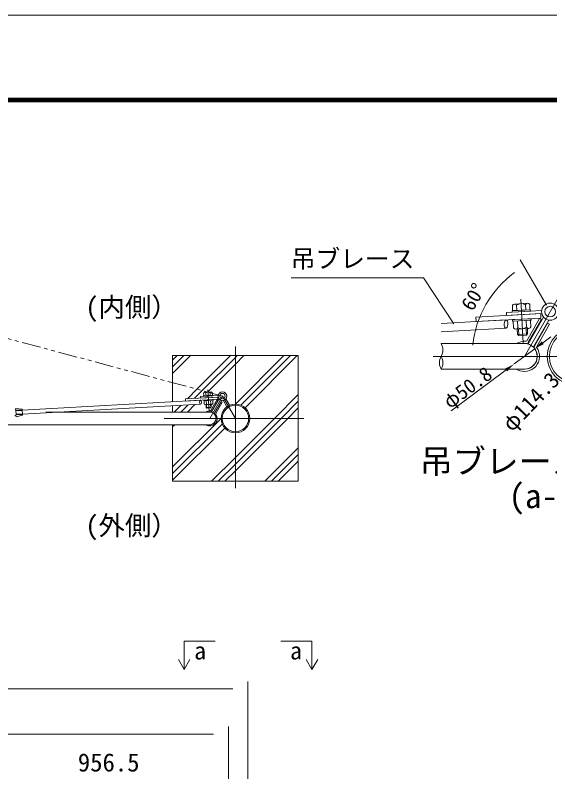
# Model space of a CAD drawing. Units: millimetres, scale not verified. Extents: x -6300 to 6300, y -4455 to 4455.
# Drawn here: x -248 to 1879, y 1447 to 4455 of the extents above; entities that cross this region are included whole.
import ezdxf
from ezdxf.enums import TextEntityAlignment as Align

# ---------------------------------------------------------------- set-up
doc = ezdxf.new("R2010")
doc.units = ezdxf.units.MM
doc.header["$LTSCALE"] = 30
doc.linetypes.add('USER1', pattern=[50.8, 31.75, -6.35, 6.35, -6.35])
doc.linetypes.add('USER3', pattern=[5, 2.5, -0.5, 0.5, -0.5, 0.5, -0.5])
for name, color, linetype, lineweight in [('0-0_D-DCR-HCH', 7, 'Continuous', 9), ('0-1_D-STR4', 7, 'Continuous', 9), ('0-2_D-STR1', 1, 'Continuous', 18), ('0-3_D-STR3', 3, 'Continuous', 13), ('0-4_D-BMK', 2, 'USER1', 13), ('0-6_D-STR-DIM', 7, 'Continuous', 9), ('0-8_D-STR-TXT', 7, 'Continuous', 9), ('0-9_D-TTL-TXT', 7, 'Continuous', 18), ('0-B_D-TTL', 7, 'Continuous', 9)]:
    doc.layers.add(name, color=color, linetype=linetype, lineweight=lineweight)
doc.styles.add('ＭＳ ゴシック', font='')
doc.styles.get('ＭＳ ゴシック').set_extended_font_data('MS Gothic')

msp = doc.modelspace()

# ---------------------------------------------------------------- linework, layer by layer
at = {"layer": '0-0_D-DCR-HCH'}
for p, q in [((378.62, 3029.98), (450.42, 3101.78)), ((378.62, 3056.49), (423.91, 3101.78)), ((378.62, 3083.01), (397.39, 3101.78)), ((628.79, 2908.91), (821.65, 3101.78)), ((650.8, 2904.41), (848.17, 3101.78)), ((666.87, 2893.96), (874.69, 3101.78)), ((428.52, 2920.78), (430.08, 2922.34)), ((500.29, 2939.52), (501.61, 2940.83)), ((384.92, 2877.18), (411.35, 2903.61)), ((411.44, 2877.18), (439.43, 2905.17)), ((437.95, 2877.18), (467.51, 2906.73)), ((378.62, 2658.75), (571.49, 2851.61)), ((378.62, 2632.23), (575.99, 2829.6)), ((378.62, 2817.85), (387.15, 2826.38)), ((378.62, 2605.71), (586.44, 2813.53)), ((745.92, 2601.78), (878.62, 2734.48)), ((772.43, 2601.78), (878.62, 2707.97)), ((798.95, 2601.78), (878.62, 2681.45))]:
    msp.add_line(p, q, dxfattribs=at)
for points in [[(438.05, 2930.31), (475.65, 2967.91), (609.52, 3101.78)], [(465.96, 2931.7), (496.57, 2962.31), (628.62, 3094.36), (636.04, 3101.78)], [(517.19, 2956.42), (517.48, 2956.7), (628.62, 3067.85), (662.55, 3101.78)], [(533.78, 2601.78), (628.62, 2696.61), (783.78, 2851.78), (878.62, 2946.61)], [(560.3, 2601.78), (628.62, 2670.1), (810.3, 2851.78), (878.62, 2920.1)], [(586.82, 2601.78), (628.62, 2643.58), (836.82, 2851.78), (878.62, 2893.58)]]:
    msp.add_lwpolyline(points, dxfattribs=at)
at = {"layer": '0-1_D-STR4'}
msp.add_line((378.62, 2877.18), (378.62, 2901.78), dxfattribs=at)
for points in [[(878.62, 3101.78), (878.62, 2601.78), (378.62, 2601.78), (378.62, 2826.38)], [(378.62, 2917.95), (378.62, 3101.78), (878.62, 3101.78)]]:
    msp.add_lwpolyline(points, dxfattribs=at)
at = {"layer": '0-2_D-STR1'}
for p, q in [((1446.8, 3149.3), (1778.16, 3149.3)), ((1446.8, 3047.7), (1778.16, 3047.7)), ((-126.1, 2877.18), (526.22, 2877.18)), ((-975.78, 2826.38), (526.22, 2826.38))]:
    msp.add_line(p, q, dxfattribs=at)
for centre, radius in [((1982.96, 3098.5), 114.3), ((1982.96, 3098.5), 105.3), ((628.62, 2851.78), 57.15), ((628.62, 2851.78), 52.65)]:
    msp.add_circle(centre, radius, dxfattribs=at)
for centre, radius, start, end in [((1400.92, 3123.9), 52.45, 331.03399, 28.96601), ((1778.16, 3098.5), 50.8, 270, 90), ((1492.69, 3073.1), 52.45, 151.03399, 208.96601), ((1400.92, 3073.1), 52.45, 331.03399, 28.96601), ((526.22, 2851.78), 25.4, 270, 90)]:
    msp.add_arc(centre, radius, start, end, dxfattribs=at)
at = {"layer": '0-3_D-STR3'}
for p, q in [((1738.35, 3306.6), (1790.23, 3309.42)), ((1706.24, 3272.79), (1846.03, 3280.43)), ((1802.65, 3283.96), (1728.75, 3280.13)), ((1729.06, 3274.14), (1728.75, 3280.13)), ((1730.01, 3301.16), (1731.15, 3280.17)), ((1800.3, 3283.84), (1731.11, 3280.25)), ((1731.15, 3280.17), (1800.25, 3283.93)), ((1747.23, 3302.1), (1748.37, 3281.11)), ((1781.9, 3303.98), (1783.04, 3282.99)), ((1799.11, 3304.92), (1800.25, 3283.93)), ((1802.96, 3277.97), (1802.65, 3283.96)), ((1706.24, 3272.79), (1706.89, 3260.8)), ((1706.89, 3260.8), (1846.68, 3268.45)), ((1802.96, 3277.97), (1729.06, 3274.14)), ((1787.12, 3160.27), (1838.42, 3249.56)), ((1793.18, 3148.74), (1854.05, 3254.69)), ((1838.42, 3249.56), (1846.22, 3245.07)), ((1804.63, 3248.27), (1730.73, 3244.44)), ((1731.04, 3238.45), (1730.73, 3244.44)), ((1804.95, 3242.28), (1731.04, 3238.45)), ((1802.28, 3248.15), (1733.09, 3244.56)), ((1733.49, 3238.49), (1802.59, 3242.24)), ((1734.95, 3211.5), (1733.49, 3238.49)), ((1752.17, 3212.44), (1750.7, 3239.42)), ((1786.84, 3214.32), (1785.37, 3241.31)), ((1794.92, 3155.79), (1846.22, 3245.07)), ((1804.05, 3215.26), (1802.59, 3242.24)), ((1804.95, 3242.28), (1804.63, 3248.27)), ((1819.2, 3141.84), (1870.5, 3231.13)), ((1827.01, 3137.36), (1878.3, 3226.64)), ((1870.5, 3231.13), (1878.3, 3226.64)), ((1743.83, 3207), (1795.72, 3209.82)), ((1749.77, 3207.32), (1750.96, 3185.49)), ((1754.09, 3207.56), (1755.52, 3181.4)), ((1785.39, 3209.26), (1786.81, 3183.1)), ((1789.71, 3209.5), (1790.9, 3187.66)), ((1750.96, 3185.41), (1790.9, 3187.58)), ((1750.96, 3185.41), (1755.52, 3181.32)), ((1755.52, 3181.32), (1786.81, 3183.02)), ((1790.9, 3187.58), (1786.81, 3183.02)), ((1750.02, 3045.51), (1751.28, 3047.7)), ((502.15, 2953.11), (502.72, 2942.61)), ((506.32, 2955.83), (532.26, 2957.24)), ((510.75, 2953.58), (511.32, 2943.08)), ((528.09, 2954.52), (528.66, 2944.02)), ((536.7, 2954.99), (537.27, 2944.49)), ((490.26, 2938.92), (560.16, 2942.74)), ((490.26, 2938.92), (490.59, 2932.93)), ((490.59, 2932.93), (560.48, 2936.75)), ((538.47, 2944.51), (501.52, 2942.6)), ((501.67, 2939.6), (501.52, 2942.6)), ((538.62, 2941.52), (501.67, 2939.6)), ((539.46, 2926.66), (502.51, 2924.75)), ((502.66, 2921.75), (502.51, 2924.75)), ((539.61, 2923.67), (502.66, 2921.75)), ((537.29, 2944.45), (502.7, 2942.66)), ((502.72, 2942.61), (537.27, 2944.49)), ((538.28, 2926.6), (503.69, 2924.81)), ((503.89, 2921.77), (538.43, 2923.65)), ((504.62, 2908.28), (503.89, 2921.77)), ((513.23, 2908.75), (512.49, 2922.24)), ((530.56, 2909.69), (529.83, 2923.18)), ((530.7, 2882.67), (556.35, 2927.31)), ((533.73, 2876.9), (564.17, 2929.87)), ((534.6, 2880.42), (560.25, 2925.07)), ((539.17, 2910.16), (538.43, 2923.65)), ((538.62, 2941.52), (538.47, 2944.51)), ((539.61, 2923.67), (539.46, 2926.66)), ((546.74, 2873.45), (572.39, 2918.09)), ((556.35, 2927.31), (560.25, 2925.07)), ((572.39, 2918.09), (576.29, 2915.85)), ((580.05, 2923.9), (594.85, 2898.27)), ((590.44, 2929.9), (605.24, 2904.27)), ((509.06, 2906.03), (535, 2907.44)), ((512.03, 2906.19), (512.62, 2895.27)), ((512.62, 2895.23), (532.59, 2896.32)), ((512.62, 2895.23), (514.9, 2893.19)), ((514.19, 2906.31), (514.9, 2893.23)), ((514.9, 2893.19), (530.55, 2894.04)), ((529.83, 2907.16), (530.55, 2894.08)), ((532.59, 2896.32), (530.55, 2894.04)), ((532, 2907.28), (532.59, 2896.36)), ((550.64, 2871.21), (576.29, 2915.85)), ((512.15, 2825.28), (512.78, 2826.38))]:
    msp.add_line(p, q, dxfattribs=at)
at = {"layer": '0-3_D-STR3', "color": 4}
for p, q in [((1585.09, 3254.73), (1843.06, 3268.25)), ((1586.03, 3236.69), (1585.09, 3254.73)), ((1586.03, 3236.69), (1844, 3250.42)), ((1844, 3250.42), (1843.06, 3268.25)), ((1703.93, 3243.16), (1446.8, 3228.83)), ((1705.23, 3210.88), (1446.8, 3196.49)), ((489.11, 2924.11), (-219.87, 2884.6)), ((429.68, 2929.89), (558.67, 2936.65)), ((430.16, 2920.87), (429.68, 2929.89)), ((430.16, 2920.87), (559.14, 2927.74)), ((559.14, 2927.74), (558.67, 2936.65)), ((-220.13, 2889.02), (-245.35, 2891.91)), ((-218.63, 2864.16), (-220.13, 2889.02)), ((489.75, 2907.97), (-218.89, 2868.52)), ((-219.93, 2885.57), (-244.88, 2884.06)), ((-243.79, 2866.1), (-244.88, 2884.06)), ((-219.79, 2883.41), (-244.75, 2881.9)), ((-218.97, 2869.77), (-243.93, 2868.26)), ((-218.84, 2867.61), (-243.79, 2866.1)), ((-218.63, 2864.16), (-243.32, 2858.25))]:
    msp.add_line(p, q, dxfattribs=at)
at = {"layer": '0-3_D-STR3'}
for points in [[(1793.18, 3148.74), (1813.99, 3136.79), (1874.86, 3242.73)], [(533.73, 2876.9), (544.14, 2870.92), (574.57, 2923.9)]]:
    msp.add_lwpolyline(points, dxfattribs=at)
for centre, radius in [((1880.31, 3276.3), 34), ((1880.31, 3276.3), 21.2), ((577.29, 2940.68), 17), ((577.29, 2940.68), 10.6)]:
    msp.add_circle(centre, radius, dxfattribs=at)
for centre, radius, start, end in [((1790.77, 3299.48), 9.95, 33.11156, 153.11156), ((1738.89, 3296.66), 9.95, 33.11156, 153.11156), ((1766.07, 3275.28), 32.77, 61.12438, 125.09874), ((1743.29, 3216.94), 9.95, 213.11156, 333.11156), ((1767.99, 3241.14), 32.77, 241.12438, 305.09874), ((1795.18, 3219.76), 9.95, 213.11156, 333.11156), ((1783.65, 3162.26), 4, 265.07401, 330.12099), ((1778.16, 3098.5), 60, 85.07401, 122.14905), ((1778.16, 3098.5), 60, 242.03121, 35.16797), ((1778.16, 3098.5), 51, 85.07401, 95.07586), ((1783.65, 3162.26), 13, 265.07401, 330.12099), ((1830.47, 3135.36), 13, 150.12099, 215.16797), ((1830.47, 3135.36), 4, 150.12099, 215.16797), ((1778.16, 3098.5), 51, 264.92414, 35.16797), ((506.59, 2950.86), 4.98, 33.11156, 153.11156), ((520.18, 2940.17), 16.39, 61.12438, 125.09874), ((532.53, 2952.27), 4.98, 33.11156, 153.11156), ((508.79, 2911), 4.98, 213.11156, 333.11156), ((521.14, 2923.1), 16.39, 241.12438, 305.09874), ((534.73, 2912.41), 4.98, 213.11156, 333.11156), ((526.22, 2851.78), 30, 85.07401, 122.14905), ((526.22, 2851.78), 30, 242.03121, 35.16797), ((526.22, 2851.78), 25.5, 85.07401, 95.07586), ((526.22, 2851.78), 25.5, 264.92414, 35.16797), ((528.97, 2883.66), 6.5, 265.07401, 330.12099), ((528.97, 2883.66), 2, 265.07401, 330.12099), ((552.38, 2870.21), 6.5, 150.12099, 215.16797), ((552.38, 2870.21), 2, 150.12099, 215.16797)]:
    msp.add_arc(centre, radius, start, end, dxfattribs=at)
at = {"layer": '0-3_D-STR3', "color": 4}
for centre, radius, start, end in [((-251.05, 2891.56), 5.71, 307.60542, 3.45762), ((-250.97, 2856.96), 7.75, 9.59668, 78.21059)]:
    msp.add_arc(centre, radius, start, end, dxfattribs=at)
for centre, major_axis in [((1704.77, 3226.91), (1.05, 16.04)), ((489.53, 2915.98), (0.52, 8.02))]:
    msp.add_ellipse(centre, major_axis=major_axis, ratio=0.462058, dxfattribs=at)
at = {"layer": '0-4_D-BMK', "linetype": 'USER3'}
msp.add_line((577.29, 2940.68), (-1297.29, 3442.97), dxfattribs=at)
at = {"layer": '0-4_D-BMK'}
for p, q in [((1982.46, 3454.09), (1778.16, 3098.5)), ((1763.45, 3325.87), (1772.83, 3151.44)), ((628.62, 3137.48), (628.62, 2574.63)), ((2120.91, 3098.5), (1415.71, 3098.5)), ((518.87, 2965.47), (523.56, 2878.25)), ((577.29, 2940.68), (526.22, 2851.78)), ((577.29, 2940.68), (628.62, 2851.78)), ((345.53, 2851.78), (900.37, 2851.78))]:
    msp.add_line(p, q, dxfattribs=at)
at = {"layer": '0-6_D-STR-DIM'}
for p, q in [((1851.11, 3152.57), (1883.24, 3176.38)), ((1818.97, 3128.75), (1737.34, 3068.25)), ((1705.21, 3044.44), (1486.54, 2882.37)), ((424.64, 1966.73), (548.62, 1966.73)), ((932.96, 1966.73), (808.98, 1966.73)), ((424.64, 1853.93), (401.67, 1893.7)), ((932.96, 1853.93), (955.93, 1893.7)), ((678.62, 1129.48), (678.62, 1806.48)), ((-3261.38, 1776.48), (618.62, 1776.48)), ((601.62, 393.48), (601.62, 1626.48)), ((541.62, 1596.48), (-1251.38, 1596.48))]:
    msp.add_line(p, q, dxfattribs=at)
for points in [[(424.64, 1966.73), (424.64, 1853.93), (447.6, 1893.7)], [(932.96, 1966.73), (932.96, 1853.93), (910, 1893.7)]]:
    msp.add_lwpolyline(points, dxfattribs=at)
for points in [[(1847.14, 3157.92), (1818.97, 3128.75), (1855.08, 3147.21)], [(1709.18, 3039.08), (1737.34, 3068.25), (1701.24, 3049.79)]]:
    msp.add_solid(points, dxfattribs=at)
at = {"layer": '0-8_D-STR-TXT'}
msp.add_line((1865.31, 3302.28), (1761.41, 3482.23), dxfattribs=at)
msp.add_lwpolyline([(850.37, 3410.32), (1376.77, 3410.32), (1497.57, 3227.18)], dxfattribs=at)
msp.add_arc((1982.96, 3098.5), 413.09, 126.24466, 173.75534, dxfattribs=at)
at = {"layer": '0-B_D-TTL', "color": 2, "lineweight": 18}
msp.add_lwpolyline([(-6300, 4455), (6300, 4455), (6300, -4455), (-6300, -4455)], close=True, dxfattribs=at)
at = {"layer": '0-B_D-TTL'}
for points in [[(-5895, 4125), (5895, 4125), (5895, -4125), (-5895, -4125)], [(-5891.25, 4121.25), (5891.25, 4121.25), (5891.25, -4121.25), (-5891.25, -4121.25)], [(-5887.5, 4117.5), (5887.5, 4117.5), (5887.5, -4117.5), (-5887.5, -4117.5)], [(-5883.75, 4113.75), (5883.75, 4113.75), (5883.75, -4113.75), (-5883.75, -4113.75)], [(-5880, 4110), (5880, 4110), (5880, -4110), (-5880, -4110)]]:
    msp.add_lwpolyline(points, close=True, dxfattribs=at)

# ---------------------------------------------------------------- texts
at = {"layer": '0-6_D-STR-DIM', "style": 'ＭＳ ゴシック'}
msp.add_text('φ50.8', height=57.62, rotation=36.543, dxfattribs=at).set_placement((1492.03, 2873.4), align=Align.BOTTOM_LEFT)
msp.add_text('956.5', height=72.14, dxfattribs=at).set_placement((1.91, 1426.6), align=Align.BOTTOM_LEFT)
at = {"layer": '0-8_D-STR-TXT', "style": 'ＭＳ ゴシック'}
msp.add_text('吊ブレース', height=72.14, dxfattribs=at).set_placement((848.67, 3428.77), align=Align.BOTTOM_LEFT)
for s, height, rotation, p in [('60°', 57.62, 60, (1587.61, 3265.71)), ('φ114.3', 63.56, 46.308, (1742.42, 2781.27))]:
    msp.add_text(s, height=height, rotation=rotation, dxfattribs=at).set_placement(p, align=Align.BOTTOM_LEFT)
at = {"layer": '0-9_D-TTL-TXT', "style": 'ＭＳ ゴシック'}
for s, height, p in [('(内側）', 76.98, (31.68, 3232.99)), ('吊ブレース丁番詳細', 96.11, (1361.85, 2604.31)), ('(a-a矢視)', 96.11, (1714.97, 2466.39)), ('(外側）', 76.98, (31.68, 2364.71)), ('a', 69.28, (464.76, 1872.91)), ('a', 69.28, (846.06, 1872.91))]:
    msp.add_text(s, height=height, dxfattribs=at).set_placement(p, align=Align.BOTTOM_LEFT)

doc.saveas('drawing.dxf')
